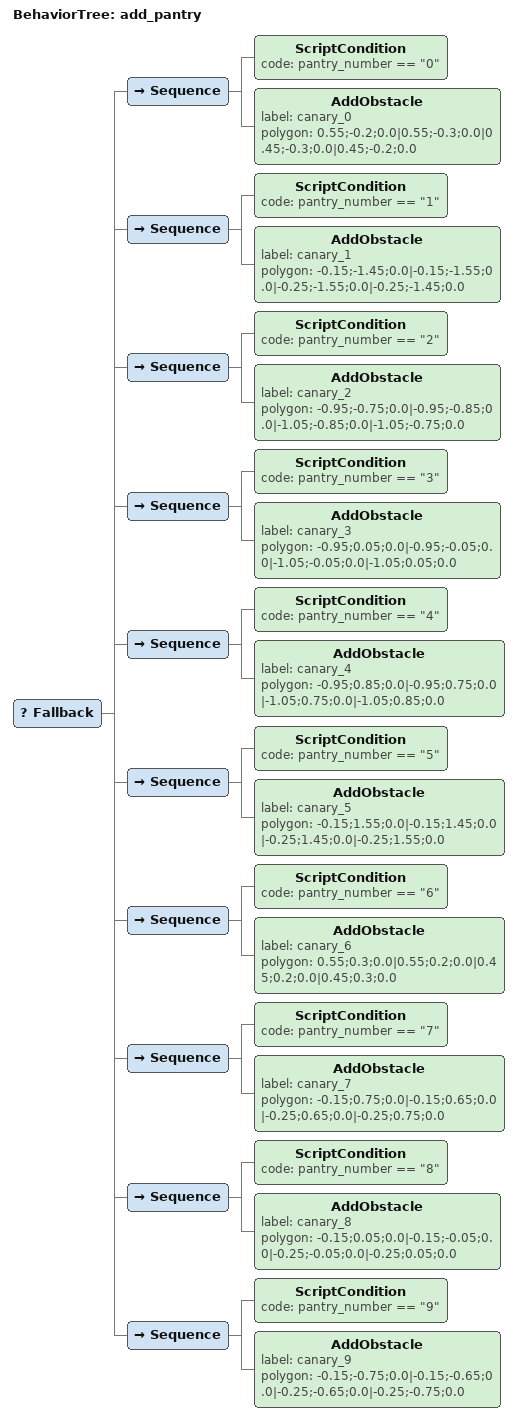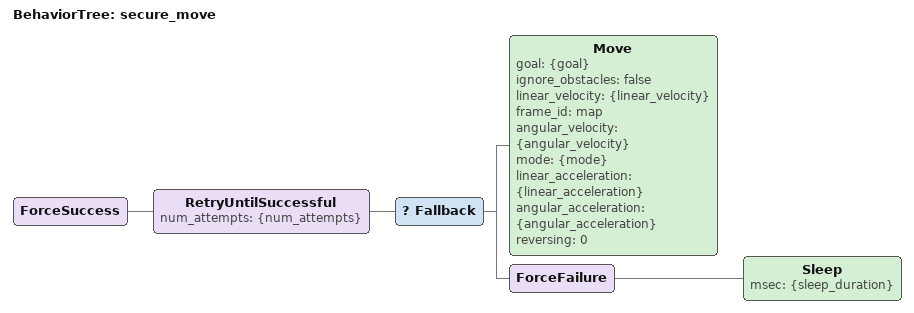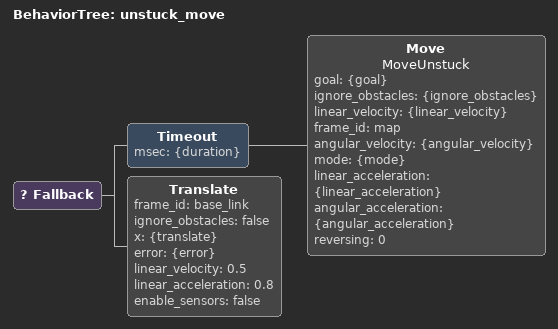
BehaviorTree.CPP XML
<?xml version="1.0" encoding="UTF-8"?>
<root BTCPP_format="4">
  <BehaviorTree ID="add_pantry">
    <Fallback>
      <Sequence>
        <ScriptCondition code="pantry_number == &quot;0&quot;"/>
        <AddObstacle label="canary_0"
                     polygon="0.55;-0.2;0.0|0.55;-0.3;0.0|0.45;-0.3;0.0|0.45;-0.2;0.0"/>
      </Sequence>
      <Sequence>
        <ScriptCondition code="pantry_number == &quot;1&quot;"/>
        <AddObstacle label="canary_1"
                     polygon="-0.15;-1.45;0.0|-0.15;-1.55;0.0|-0.25;-1.55;0.0|-0.25;-1.45;0.0"/>
      </Sequence>
      <Sequence>
        <ScriptCondition code="pantry_number == &quot;2&quot;"/>
        <AddObstacle label="canary_2"
                     polygon="-0.95;-0.75;0.0|-0.95;-0.85;0.0|-1.05;-0.85;0.0|-1.05;-0.75;0.0"/>
      </Sequence>
      <Sequence>
        <ScriptCondition code="pantry_number == &quot;3&quot;"/>
        <AddObstacle label="canary_3"
                     polygon="-0.95;0.05;0.0|-0.95;-0.05;0.0|-1.05;-0.05;0.0|-1.05;0.05;0.0"/>
      </Sequence>
      <Sequence>
        <ScriptCondition code="pantry_number == &quot;4&quot;"/>
        <AddObstacle label="canary_4"
                     polygon="-0.95;0.85;0.0|-0.95;0.75;0.0|-1.05;0.75;0.0|-1.05;0.85;0.0"/>
      </Sequence>
      <Sequence>
        <ScriptCondition code="pantry_number == &quot;5&quot;"/>
        <AddObstacle label="canary_5"
                     polygon="-0.15;1.55;0.0|-0.15;1.45;0.0|-0.25;1.45;0.0|-0.25;1.55;0.0"/>
      </Sequence>
      <Sequence>
        <ScriptCondition code="pantry_number == &quot;6&quot;"/>
        <AddObstacle label="canary_6"
                     polygon="0.55;0.3;0.0|0.55;0.2;0.0|0.45;0.2;0.0|0.45;0.3;0.0"/>
      </Sequence>
      <Sequence>
        <ScriptCondition code="pantry_number == &quot;7&quot;"/>
        <AddObstacle label="canary_7"
                     polygon="-0.15;0.75;0.0|-0.15;0.65;0.0|-0.25;0.65;0.0|-0.25;0.75;0.0"/>
      </Sequence>
      <Sequence>
        <ScriptCondition code="pantry_number == &quot;8&quot;"/>
        <AddObstacle label="canary_8"
                     polygon="-0.15;0.05;0.0|-0.15;-0.05;0.0|-0.25;-0.05;0.0|-0.25;0.05;0.0"/>
      </Sequence>
      <Sequence>
        <ScriptCondition code="pantry_number == &quot;9&quot;"/>
        <AddObstacle label="canary_9"
                     polygon="-0.15;-0.75;0.0|-0.15;-0.65;0.0|-0.25;-0.65;0.0|-0.25;-0.75;0.0"/>
      </Sequence>
    </Fallback>
  </BehaviorTree>

  <BehaviorTree ID="secure_move">
    <ForceSuccess>
      <RetryUntilSuccessful num_attempts="{num_attempts}">
        <Fallback>
          <Move goal="{goal}"
                ignore_obstacles="false"
                linear_velocity="{linear_velocity}"
                frame_id="map"
                angular_velocity="{angular_velocity}"
                mode="{mode}"
                linear_acceleration="{linear_acceleration}"
                angular_acceleration="{angular_acceleration}"
                reversing="0"/>
          <ForceFailure>
            <Sleep msec="{sleep_duration}"/>
          </ForceFailure>
        </Fallback>
      </RetryUntilSuccessful>
    </ForceSuccess>
  </BehaviorTree>

  <BehaviorTree ID="unstuck_move">
    <Fallback>
      <Timeout msec="{duration}">
        <Move name="MoveUnstuck"
              goal="{goal}"
              ignore_obstacles="{ignore_obstacles}"
              linear_velocity="{linear_velocity}"
              frame_id="map"
              angular_velocity="{angular_velocity}"
              mode="{mode}"
              linear_acceleration="{linear_acceleration}"
              angular_acceleration="{angular_acceleration}"
              reversing="0"/>
      </Timeout>
      <Translate frame_id="base_link"
                 ignore_obstacles="false"
                 x="{translate}"
                 error="{error}"
                 linear_velocity="0.5"
                 linear_acceleration="0.8"
                 enable_sensors="false"/>
    </Fallback>
  </BehaviorTree>

</root>
